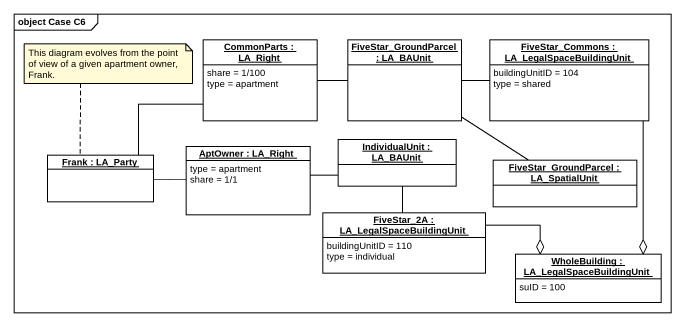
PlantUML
@startuml
mainframe object Case C6
hide circle
hide empty members
object "CommonParts : LA_Right" as CommonParts #FFFFFF {
  share = 1/100
  type = apartment
}
object "FiveStar_GroundParcel : LA_BAUnit" as FiveStar_GroundParcel #FFFFFF
object "FiveStar_Commons : LA_LegalSpaceBuildingUnit" as FiveStar_Commons #FFFFFF {
  buildingUnitID = 104
  type = shared
}
object "Frank : LA_Party" as Frank #FFFFFF
object "AptOwner : LA_Right" as AptOwner #FFFFFF {
  type = apartment
  share = 1/1
}
object "IndividualUnit : LA_BAUnit" as IndividualUnit #FFFFFF
object "FiveStar_GroundParcel : LA_SpatialUnit" as FiveStar_GroundParcel_2 #FFFFFF
object "FiveStar_2A : LA_LegalSpaceBuildingUnit" as FiveStar_2A #FFFFFF {
  buildingUnitID = 110
  type = individual
}
object "WholeBuilding : LA_LegalSpaceBuildingUnit" as WholeBuilding #FFFFFF {
  suID = 100
}
CommonParts -- Frank
FiveStar_GroundParcel -left- CommonParts
FiveStar_GroundParcel -right- FiveStar_Commons
FiveStar_GroundParcel -- FiveStar_GroundParcel_2
FiveStar_Commons --o WholeBuilding
AptOwner -left- Frank
IndividualUnit -left- AptOwner
FiveStar_2A -up- IndividualUnit
FiveStar_2A -right-o WholeBuilding
note top of Frank : This diagram evolves from the point of view of a given apartment owner, Frank.
@enduml
